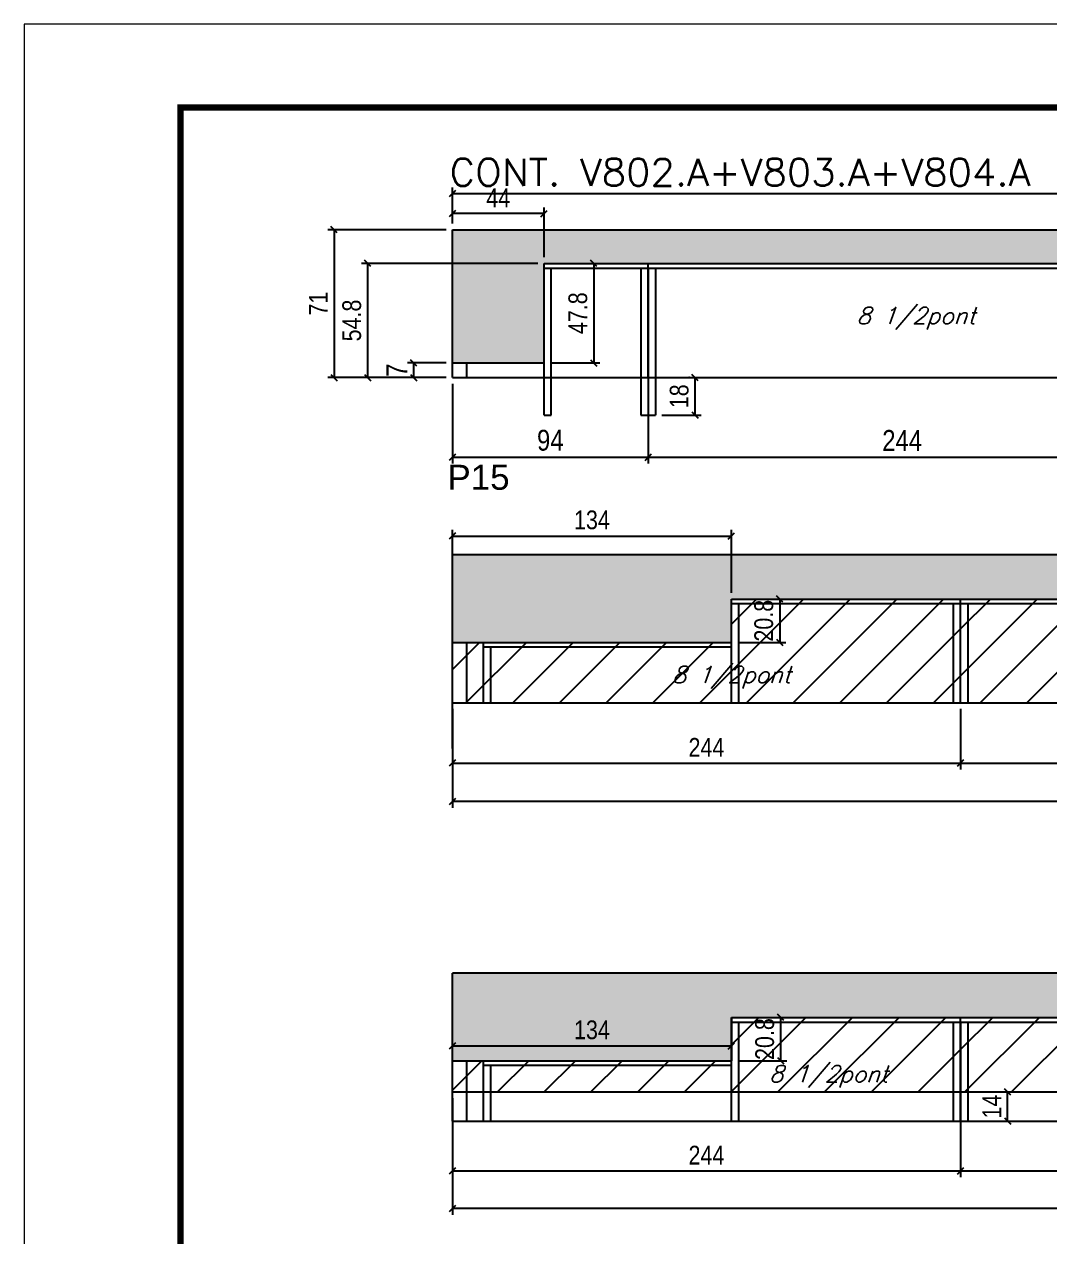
# Model space of a CAD drawing. Extents: x -20960 to -5926, y -2106 to 21915.
# Drawn here: x -10608 to -10116, y 19036 to 19618 of the extents above; entities that cross this region are included whole.
import ezdxf

# ---------------------------------------------------------------- set-up
doc = ezdxf.new("R2010")
doc.units = 0
doc.linetypes.add('DASHED', pattern=[0.75, 0.5, -0.25])
for name, color, linetype in [('5', 5, 'Continuous'), ('COTA', 241, 'Continuous'), ('Painéis', 200, 'Continuous'), ('Reaproveitamento', 251, 'Continuous'), ('SARR_2.2x7', 40, 'Continuous'), ('SARR_3.5x7', 81, 'Continuous'), ('texto', 7, 'Continuous')]:
    doc.layers.add(name, color=color, linetype=linetype)
for name, color, linetype, lineweight in [('Folhas', 255, 'Continuous', 9), ('SARRAFO DE PRESSAO', 251, 'DASHED', 9), ('Texto Seção', 7, 'Continuous', 15)]:
    doc.layers.add(name, color=color, linetype=linetype, lineweight=lineweight)
doc.styles.add('COTA TECNICA', font='techl___.ttf', dxfattribs={"height": 10})
doc.styles.add('COTA TECNICA-50', font='techl___.ttf', dxfattribs={"height": 9})
doc.styles.add('REGUA-120', font='ROMANS.shx', dxfattribs={"height": 15})
doc.styles.add('Romans', font='romans.shx')
doc.styles.get("Standard").update_dxf_attribs({"font": 'arial.ttf'})
doc.dimstyles.new('COTA PAINEL-50', dxfattribs={"dimtxt": 9, "dimasz": 3, "dimexe": 3, "dimexo": 3, "dimgap": 3, "dimtad": 1, "dimdec": 1, "dimzin": 12, "dimdsep": 46, "dimtxsty": 'COTA TECNICA-50', "dimblk1": 'OBLIQUE', "dimblk2": 'OBLIQUE', "dimsah": 1, "dimcen": 0.9, "dimclrd": 4, "dimclre": 4, "dimclrt": 240, "dimadec": 1, "dimazin": 3, "dimtfac": 1, "dimtdec": 1, "dimtmove": 0, "dimatfit": 3, "dimfxl": 1, "dimtolj": 1, "dimtzin": 12, "dimarcsym": 0})
doc.dimstyles.new('PAINEL', dxfattribs={"dimtxt": 10, "dimasz": 3, "dimexe": 3, "dimexo": 3, "dimgap": 3, "dimtad": 1, "dimdec": 1, "dimzin": 12, "dimdsep": 46, "dimtxsty": 'COTA TECNICA', "dimblk1": 'OBLIQUE', "dimblk2": 'OBLIQUE', "dimsah": 1, "dimcen": 0.9, "dimclrd": 4, "dimclre": 4, "dimclrt": 240, "dimadec": 1, "dimazin": 3, "dimtfac": 1, "dimtdec": 1, "dimtmove": 0, "dimatfit": 3, "dimfxl": 1, "dimtolj": 1, "dimtzin": 12, "dimarcsym": 0})
pattern_1 = [(50, (1585, 0), (5.4655401, -0.4781726), [0.5715, -6.2865]), (355, (1585, 0), (-1.0573026, 5.7317054), [0.4572, -5.0292175]), (100.451445, (1585.4555, -0.04), (4.4082374, 5.2535326), [0.4857003, -5.3427073]), (46.1842, (1585, 1.524), (8.1323712, -1.2612698), [0.85725, -9.42975]), (96.635558, (1585.678, 1.419), (7.122124, 7.4227837), [0.7285507, -8.0140682]), (351.18415, (1585, 1.524), (7.122124, 7.4227837), [0.685799, -7.543792]), (21, (1585.762, 1.143), (4.5484317, -3.06795595), [0.5715, -6.2865]), (326, (1585.762, 1.143), (1.8540609, 5.525639), [0.4572, -5.0292]), (71.451445, (1586.141, 0.8873), (6.4024926, 2.4576831), [0.4857003, -5.3426981]), (37.5, (1585, 0), (0.0926581, 2.53665117), [0, -4.96824, 0, -5.1054, 0, -5.04825]), (7.5, (1585, 0), (2.00458988, 3.00541724), [0, -2.91084, 0, -4.85394, 0, -1.92405]), (327.5, (1583.3007, 0), (4.06771786, -0.17186232), [0, -1.905, 0, -5.9436, 0, -7.8867]), (317.5, (1582.5387, 0), (4.44387544, 0.76279473), [0, -2.4765, 0, -3.94716, 0, -5.6007])]
pattern_2 = [(45, (1585, 0), (-11.22532, 11.22532), [])]

# ---------------------------------------------------------------- blocks, each defined once
blk = doc.blocks.new('9999999999')
at = {"layer": 'Folhas'}
blk.add_lwpolyline([(98138.98, 34190.21), (99623.98, 34190.21), (99623.98, 35240.21), (98138.98, 35240.21)], close=True, dxfattribs=at)
at = {"layer": 'Folhas', "color": 30, "const_width": 3}
blk.add_lwpolyline([(98213.98, 34230.21), (99583.98, 34230.21), (99583.98, 35200.21), (98213.98, 35200.21)], close=True, dxfattribs=at)
blk = doc.blocks.new('_Oblique')
at = {"color": 0, "linetype": 'ByBlock', "lineweight": -2}
blk.add_line((-0.5, -0.5), (0.5, 0.5), dxfattribs=at)
blk = doc.blocks.new('*D339')
at = {"layer": 'COTA', "color": 4, "lineweight": -2, "ltscale": 25, "transparency": 16777216}
for p, q in [((-10402.86, 19445.56), (-10402.86, 19407.29)), ((-10308.86, 19445.56), (-10308.86, 19407.29)), ((-10402.86, 19410.29), (-10308.86, 19410.29))]:
    blk.add_line(p, q, dxfattribs=at)
at = {"layer": 'Defpoints', "color": 0, "ltscale": 25, "transparency": 16777216}
for p in [(-10402.86, 19448.56), (-10308.86, 19448.56), (-10308.86, 19410.29)]:
    blk.add_point(p, dxfattribs=at)
at = {"layer": 'COTA', "color": 4, "lineweight": -2, "ltscale": 25, "transparency": 16777216, "xscale": 3, "yscale": 3, "zscale": 3, "rotation": 180}
blk.add_blockref('_Oblique', (-10402.86, 19410.29), dxfattribs=at)
at = {"layer": 'COTA', "color": 4, "lineweight": -2, "ltscale": 25, "transparency": 16777216, "xscale": 3, "yscale": 3, "zscale": 3}
blk.add_blockref('_Oblique', (-10308.86, 19410.29), dxfattribs=at)
at = {"layer": 'COTA', "color": 240, "ltscale": 25, "transparency": 16777216, "insert": (-10355.86, 19418.39), "char_height": 10, "attachment_point": 5, "style": 'COTA TECNICA'}
blk.add_mtext('\\A1;94', dxfattribs=at)
blk = doc.blocks.new('*D340')
at = {"layer": 'COTA', "color": 4, "lineweight": -2, "ltscale": 25, "transparency": 16777216}
for p, q in [((-10308.86, 19445.56), (-10308.86, 19407.29)), ((-10064.86, 19445.56), (-10064.86, 19407.29)), ((-10308.86, 19410.29), (-10064.86, 19410.29))]:
    blk.add_line(p, q, dxfattribs=at)
at = {"layer": 'Defpoints', "color": 0, "ltscale": 25, "transparency": 16777216}
for p in [(-10308.86, 19448.56), (-10064.86, 19448.56), (-10064.86, 19410.29)]:
    blk.add_point(p, dxfattribs=at)
at = {"layer": 'COTA', "color": 4, "lineweight": -2, "ltscale": 25, "transparency": 16777216, "xscale": 3, "yscale": 3, "zscale": 3, "rotation": 180}
blk.add_blockref('_Oblique', (-10308.86, 19410.29), dxfattribs=at)
at = {"layer": 'COTA', "color": 4, "lineweight": -2, "ltscale": 25, "transparency": 16777216, "xscale": 3, "yscale": 3, "zscale": 3}
blk.add_blockref('_Oblique', (-10064.86, 19410.29), dxfattribs=at)
at = {"layer": 'COTA', "color": 240, "ltscale": 25, "transparency": 16777216, "insert": (-10186.86, 19418.36), "char_height": 10, "attachment_point": 5, "style": 'COTA TECNICA'}
blk.add_mtext('\\A1;244', dxfattribs=at)
blk = doc.blocks.new('*D342')
at = {"layer": 'COTA', "color": 4, "lineweight": -2, "ltscale": 25, "transparency": 16777216}
for p, q in [((-10405.86, 19455.56), (-10424.49, 19455.56)), ((-10421.49, 19455.56), (-10421.49, 19448.56)), ((-10405.86, 19448.56), (-10424.49, 19448.56))]:
    blk.add_line(p, q, dxfattribs=at)
at = {"layer": 'Defpoints', "color": 0, "ltscale": 25, "transparency": 16777216}
for p in [(-10402.86, 19455.56), (-10421.49, 19448.56), (-10402.86, 19448.56)]:
    blk.add_point(p, dxfattribs=at)
at = {"layer": 'COTA', "color": 4, "lineweight": -2, "ltscale": 25, "transparency": 16777216, "xscale": 3, "yscale": 3, "zscale": 3}
for p, rotation in [((-10421.49, 19455.56), 90), ((-10421.49, 19448.56), 270)]:
    blk.add_blockref('_Oblique', p, dxfattribs=dict(at, rotation=rotation))
at = {"layer": 'COTA', "color": 240, "ltscale": 25, "transparency": 16777216, "insert": (-10429.56, 19452.06), "char_height": 10, "attachment_point": 5, "rotation": 90, "style": 'COTA TECNICA'}
blk.add_mtext('\\A1;7', dxfattribs=at)
blk = doc.blocks.new('*D312')
at = {"layer": 'COTA', "color": 4, "lineweight": -2, "transparency": 16777216}
for p, q in [((-10405.86, 19519.56), (-10462.73, 19519.56)), ((-10459.73, 19519.56), (-10459.73, 19448.56)), ((-10405.86, 19448.56), (-10462.73, 19448.56))]:
    blk.add_line(p, q, dxfattribs=at)
at = {"layer": 'Defpoints', "color": 0, "transparency": 16777216}
for p in [(-10402.86, 19519.56), (-10459.73, 19448.56), (-10402.86, 19448.56)]:
    blk.add_point(p, dxfattribs=at)
at = {"layer": 'COTA', "color": 4, "lineweight": -2, "transparency": 16777216, "xscale": 3, "yscale": 3, "zscale": 3}
for p, rotation in [((-10459.73, 19519.56), 90), ((-10459.73, 19448.56), 270)]:
    blk.add_blockref('_Oblique', p, dxfattribs=dict(at, rotation=rotation))
at = {"layer": 'COTA', "color": 240, "transparency": 16777216, "insert": (-10467.3, 19484.06), "char_height": 9, "attachment_point": 5, "rotation": 90, "style": 'COTA TECNICA-50'}
blk.add_mtext('\\A1;71', dxfattribs=at)
blk = doc.blocks.new('*D348')
at = {"layer": 'COTA', "color": 4, "lineweight": -2, "transparency": 16777216}
for p, q in [((-10402.86, 19289.38), (-10402.86, 19260.39)), ((-10158.86, 19289.38), (-10158.86, 19260.39)), ((-10402.86, 19263.39), (-10158.86, 19263.39))]:
    blk.add_line(p, q, dxfattribs=at)
at = {"layer": 'Defpoints', "color": 0, "transparency": 16777216}
for p in [(-10402.86, 19292.38), (-10158.86, 19292.38), (-10158.86, 19263.39)]:
    blk.add_point(p, dxfattribs=at)
at = {"layer": 'COTA', "color": 4, "lineweight": -2, "transparency": 16777216, "xscale": 3, "yscale": 3, "zscale": 3, "rotation": 180}
blk.add_blockref('_Oblique', (-10402.86, 19263.39), dxfattribs=at)
at = {"layer": 'COTA', "color": 4, "lineweight": -2, "transparency": 16777216, "xscale": 3, "yscale": 3, "zscale": 3}
blk.add_blockref('_Oblique', (-10158.86, 19263.39), dxfattribs=at)
at = {"layer": 'COTA', "color": 240, "transparency": 16777216, "insert": (-10280.86, 19270.96), "char_height": 9, "attachment_point": 5, "style": 'COTA TECNICA-50'}
blk.add_mtext('\\A1;244', dxfattribs=at)
blk = doc.blocks.new('*D349')
at = {"layer": 'COTA', "color": 4, "lineweight": -2, "transparency": 16777216}
for p, q in [((-10158.86, 19289.38), (-10158.86, 19260.39)), ((-9914.86, 19289.38), (-9914.86, 19260.39)), ((-10158.86, 19263.39), (-9914.86, 19263.39))]:
    blk.add_line(p, q, dxfattribs=at)
at = {"layer": 'Defpoints', "color": 0, "transparency": 16777216}
for p in [(-10158.86, 19292.38), (-9914.86, 19292.38), (-9914.86, 19263.39)]:
    blk.add_point(p, dxfattribs=at)
at = {"layer": 'COTA', "color": 4, "lineweight": -2, "transparency": 16777216, "xscale": 3, "yscale": 3, "zscale": 3, "rotation": 180}
blk.add_blockref('_Oblique', (-10158.86, 19263.39), dxfattribs=at)
at = {"layer": 'COTA', "color": 4, "lineweight": -2, "transparency": 16777216, "xscale": 3, "yscale": 3, "zscale": 3}
blk.add_blockref('_Oblique', (-9914.86, 19263.39), dxfattribs=at)
at = {"layer": 'COTA', "color": 240, "transparency": 16777216, "insert": (-10036.86, 19270.96), "char_height": 9, "attachment_point": 5, "style": 'COTA TECNICA-50'}
blk.add_mtext('\\A1;244', dxfattribs=at)
blk = doc.blocks.new('*D353')
at = {"layer": 'COTA', "color": 4, "lineweight": -2, "transparency": 16777216}
for p, q in [((-10402.86, 19123.45), (-10402.86, 19130.54)), ((-10268.86, 19123.45), (-10268.86, 19130.54)), ((-10402.86, 19127.54), (-10268.86, 19127.54))]:
    blk.add_line(p, q, dxfattribs=at)
at = {"layer": 'Defpoints', "color": 0, "transparency": 16777216}
for p in [(-10268.86, 19127.54), (-10402.86, 19120.45), (-10268.86, 19120.45)]:
    blk.add_point(p, dxfattribs=at)
at = {"layer": 'COTA', "color": 4, "lineweight": -2, "transparency": 16777216, "xscale": 3, "yscale": 3, "zscale": 3, "rotation": 180}
blk.add_blockref('_Oblique', (-10402.86, 19127.54), dxfattribs=at)
at = {"layer": 'COTA', "color": 4, "lineweight": -2, "transparency": 16777216, "xscale": 3, "yscale": 3, "zscale": 3}
blk.add_blockref('_Oblique', (-10268.86, 19127.54), dxfattribs=at)
at = {"layer": 'COTA', "color": 240, "transparency": 16777216, "insert": (-10335.86, 19135.24), "char_height": 9, "attachment_point": 5, "style": 'COTA TECNICA-50'}
blk.add_mtext('\\A1;134', dxfattribs=at)
blk = doc.blocks.new('*D355')
at = {"layer": 'COTA', "color": 4, "lineweight": -2, "transparency": 16777216}
for p, q in [((-10402.86, 19102.45), (-10402.86, 19064.55)), ((-10158.86, 19102.45), (-10158.86, 19064.55)), ((-10402.86, 19067.55), (-10158.86, 19067.55))]:
    blk.add_line(p, q, dxfattribs=at)
at = {"layer": 'Defpoints', "color": 0, "transparency": 16777216}
for p in [(-10402.86, 19105.45), (-10158.86, 19105.45), (-10158.86, 19067.55)]:
    blk.add_point(p, dxfattribs=at)
at = {"layer": 'COTA', "color": 4, "lineweight": -2, "transparency": 16777216, "xscale": 3, "yscale": 3, "zscale": 3, "rotation": 180}
blk.add_blockref('_Oblique', (-10402.86, 19067.55), dxfattribs=at)
at = {"layer": 'COTA', "color": 4, "lineweight": -2, "transparency": 16777216, "xscale": 3, "yscale": 3, "zscale": 3}
blk.add_blockref('_Oblique', (-10158.86, 19067.55), dxfattribs=at)
at = {"layer": 'COTA', "color": 240, "transparency": 16777216, "insert": (-10280.86, 19075.11), "char_height": 9, "attachment_point": 5, "style": 'COTA TECNICA-50'}
blk.add_mtext('\\A1;244', dxfattribs=at)
blk = doc.blocks.new('*D356')
at = {"layer": 'COTA', "color": 4, "lineweight": -2, "transparency": 16777216}
for p, q in [((-10158.86, 19102.45), (-10158.86, 19064.55)), ((-9914.86, 19102.45), (-9914.86, 19064.55)), ((-10158.86, 19067.55), (-9914.86, 19067.55))]:
    blk.add_line(p, q, dxfattribs=at)
at = {"layer": 'Defpoints', "color": 0, "transparency": 16777216}
for p in [(-10158.86, 19105.45), (-9914.86, 19105.45), (-9914.86, 19067.55)]:
    blk.add_point(p, dxfattribs=at)
at = {"layer": 'COTA', "color": 4, "lineweight": -2, "transparency": 16777216, "xscale": 3, "yscale": 3, "zscale": 3, "rotation": 180}
blk.add_blockref('_Oblique', (-10158.86, 19067.55), dxfattribs=at)
at = {"layer": 'COTA', "color": 4, "lineweight": -2, "transparency": 16777216, "xscale": 3, "yscale": 3, "zscale": 3}
blk.add_blockref('_Oblique', (-9914.86, 19067.55), dxfattribs=at)
at = {"layer": 'COTA', "color": 240, "transparency": 16777216, "insert": (-10036.86, 19075.11), "char_height": 9, "attachment_point": 5, "style": 'COTA TECNICA-50'}
blk.add_mtext('\\A1;244', dxfattribs=at)
blk = doc.blocks.new('*D358')
at = {"layer": 'COTA', "color": 4, "lineweight": -2, "transparency": 16777216}
for p, q in [((-10402.86, 19102.45), (-10402.86, 19046.41)), ((-9692.86, 19102.45), (-9692.86, 19046.41)), ((-9692.86, 19049.41), (-10402.86, 19049.41))]:
    blk.add_line(p, q, dxfattribs=at)
at = {"layer": 'Defpoints', "color": 0, "transparency": 16777216}
for p in [(-10402.86, 19105.45), (-9692.86, 19105.45), (-10402.86, 19049.41)]:
    blk.add_point(p, dxfattribs=at)
at = {"layer": 'COTA', "color": 4, "lineweight": -2, "transparency": 16777216, "xscale": 3, "yscale": 3, "zscale": 3, "rotation": 180}
blk.add_blockref('_Oblique', (-10402.86, 19049.41), dxfattribs=at)
at = {"layer": 'COTA', "color": 4, "lineweight": -2, "transparency": 16777216, "xscale": 3, "yscale": 3, "zscale": 3}
blk.add_blockref('_Oblique', (-9692.86, 19049.41), dxfattribs=at)
at = {"layer": 'COTA', "color": 240, "transparency": 16777216, "insert": (-10047.86, 19057.01), "char_height": 9, "attachment_point": 5, "style": 'COTA TECNICA-50'}
blk.add_mtext('\\A1;710', dxfattribs=at)
blk = doc.blocks.new('*D389')
at = {"layer": 'COTA', "color": 4, "lineweight": -2, "transparency": 16777216}
for p, q in [((-10265.86, 19141.25), (-10242.24, 19141.25)), ((-10245.24, 19141.25), (-10245.24, 19120.45)), ((-10265.86, 19120.45), (-10242.24, 19120.45))]:
    blk.add_line(p, q, dxfattribs=at)
at = {"layer": 'Defpoints', "color": 0, "transparency": 16777216}
for p in [(-10268.86, 19141.25), (-10268.86, 19120.45), (-10245.24, 19120.45)]:
    blk.add_point(p, dxfattribs=at)
at = {"layer": 'COTA', "color": 4, "lineweight": -2, "transparency": 16777216, "xscale": 3, "yscale": 3, "zscale": 3}
for p, rotation in [((-10245.24, 19141.25), 90), ((-10245.24, 19120.45), 270)]:
    blk.add_blockref('_Oblique', p, dxfattribs=dict(at, rotation=rotation))
at = {"layer": 'COTA', "color": 240, "transparency": 16777216, "insert": (-10252.85, 19130.85), "char_height": 9, "attachment_point": 5, "rotation": 90, "style": 'COTA TECNICA-50'}
blk.add_mtext('\\A1;20.8', dxfattribs=at)
blk = doc.blocks.new('*D390')
at = {"layer": 'COTA', "color": 4, "lineweight": -2, "transparency": 16777216}
for p, q in [((-10136.22, 19091.45), (-10136.22, 19105.45)), ((-10152.34, 19091.45), (-10133.22, 19091.45))]:
    blk.add_line(p, q, dxfattribs=at)
at = {"layer": 'Defpoints', "color": 0, "transparency": 16777216}
for p in [(-10136.22, 19105.45), (-10136.22, 19105.45), (-10155.34, 19091.45)]:
    blk.add_point(p, dxfattribs=at)
at = {"layer": 'COTA', "color": 4, "lineweight": -2, "transparency": 16777216, "xscale": 3, "yscale": 3, "zscale": 3}
for p, rotation in [((-10136.22, 19105.45), 90), ((-10136.22, 19091.45), 270)]:
    blk.add_blockref('_Oblique', p, dxfattribs=dict(at, rotation=rotation))
at = {"layer": 'COTA', "color": 240, "transparency": 16777216, "insert": (-10143.79, 19098.45), "char_height": 9, "attachment_point": 5, "rotation": 90, "style": 'COTA TECNICA-50'}
blk.add_mtext('\\A1;14', dxfattribs=at)
blk = doc.blocks.new('*D392')
at = {"layer": 'COTA', "color": 4, "lineweight": -2, "transparency": 16777216}
for p, q in [((-10402.86, 19289.38), (-10402.86, 19241.93)), ((-9692.86, 19289.38), (-9692.86, 19241.93)), ((-9692.86, 19244.93), (-10402.86, 19244.93))]:
    blk.add_line(p, q, dxfattribs=at)
at = {"layer": 'Defpoints', "color": 0, "transparency": 16777216}
for p in [(-10402.86, 19292.38), (-9692.86, 19292.38), (-10402.86, 19244.93)]:
    blk.add_point(p, dxfattribs=at)
at = {"layer": 'COTA', "color": 4, "lineweight": -2, "transparency": 16777216, "xscale": 3, "yscale": 3, "zscale": 3, "rotation": 180}
blk.add_blockref('_Oblique', (-10402.86, 19244.93), dxfattribs=at)
at = {"layer": 'COTA', "color": 4, "lineweight": -2, "transparency": 16777216, "xscale": 3, "yscale": 3, "zscale": 3}
blk.add_blockref('_Oblique', (-9692.86, 19244.93), dxfattribs=at)
at = {"layer": 'COTA', "color": 240, "transparency": 16777216, "insert": (-10047.86, 19252.52), "char_height": 9, "attachment_point": 5, "style": 'COTA TECNICA-50'}
blk.add_mtext('\\A1;710', dxfattribs=at)
blk = doc.blocks.new('*D415')
at = {"layer": 'COTA', "color": 4, "lineweight": -2, "transparency": 16777216}
for p, q in [((-10402.86, 19324.38), (-10402.86, 19375.45)), ((-10268.86, 19345.18), (-10268.86, 19375.45)), ((-10402.86, 19372.45), (-10268.86, 19372.45))]:
    blk.add_line(p, q, dxfattribs=at)
at = {"layer": 'Defpoints', "color": 0, "transparency": 16777216}
for p in [(-10268.86, 19372.45), (-10268.86, 19342.18), (-10402.86, 19321.38)]:
    blk.add_point(p, dxfattribs=at)
at = {"layer": 'COTA', "color": 4, "lineweight": -2, "transparency": 16777216, "xscale": 3, "yscale": 3, "zscale": 3, "rotation": 180}
blk.add_blockref('_Oblique', (-10402.86, 19372.45), dxfattribs=at)
at = {"layer": 'COTA', "color": 4, "lineweight": -2, "transparency": 16777216, "xscale": 3, "yscale": 3, "zscale": 3}
blk.add_blockref('_Oblique', (-10268.86, 19372.45), dxfattribs=at)
at = {"layer": 'COTA', "color": 240, "transparency": 16777216, "insert": (-10335.86, 19380.15), "char_height": 9, "attachment_point": 5, "style": 'COTA TECNICA-50'}
blk.add_mtext('\\A1;134', dxfattribs=at)
blk = doc.blocks.new('*D417')
at = {"layer": 'COTA', "color": 4, "lineweight": -2, "transparency": 16777216}
for p, q in [((-10265.86, 19342.18), (-10242.68, 19342.18)), ((-10245.68, 19342.18), (-10245.68, 19321.38)), ((-10265.86, 19321.38), (-10242.68, 19321.38))]:
    blk.add_line(p, q, dxfattribs=at)
at = {"layer": 'Defpoints', "color": 0, "transparency": 16777216}
for p in [(-10268.86, 19342.18), (-10268.86, 19321.38), (-10245.68, 19321.38)]:
    blk.add_point(p, dxfattribs=at)
at = {"layer": 'COTA', "color": 4, "lineweight": -2, "transparency": 16777216, "xscale": 3, "yscale": 3, "zscale": 3}
for p, rotation in [((-10245.68, 19342.18), 90), ((-10245.68, 19321.38), 270)]:
    blk.add_blockref('_Oblique', p, dxfattribs=dict(at, rotation=rotation))
at = {"layer": 'COTA', "color": 240, "transparency": 16777216, "insert": (-10253.29, 19331.78), "char_height": 9, "attachment_point": 5, "rotation": 90, "style": 'COTA TECNICA-50'}
blk.add_mtext('\\A1;20.8', dxfattribs=at)
blk = doc.blocks.new('*D430')
at = {"layer": 'COTA', "color": 4, "lineweight": -2, "transparency": 16777216}
for p, q in [((-10288.96, 19448.56), (-10289.33, 19448.56)), ((-10286.33, 19430.56), (-10286.33, 19448.56)), ((-10302.34, 19430.56), (-10283.33, 19430.56))]:
    blk.add_line(p, q, dxfattribs=at)
at = {"layer": 'Defpoints', "color": 0, "transparency": 16777216}
for p in [(-10286.33, 19448.56), (-10285.96, 19448.56), (-10305.34, 19430.56)]:
    blk.add_point(p, dxfattribs=at)
at = {"layer": 'COTA', "color": 4, "lineweight": -2, "transparency": 16777216, "xscale": 3, "yscale": 3, "zscale": 3}
for p, rotation in [((-10286.33, 19448.56), 90), ((-10286.33, 19430.56), 270)]:
    blk.add_blockref('_Oblique', p, dxfattribs=dict(at, rotation=rotation))
at = {"layer": 'COTA', "color": 240, "transparency": 16777216, "insert": (-10293.92, 19439.56), "char_height": 9, "attachment_point": 5, "rotation": 90, "style": 'COTA TECNICA-50'}
blk.add_mtext('\\A1;18', dxfattribs=at)
blk = doc.blocks.new('*D432')
at = {"layer": 'COTA', "color": 4, "lineweight": -2, "transparency": 16777216}
for p, q in [((-10355.86, 19503.36), (-10331.99, 19503.36)), ((-10334.99, 19503.36), (-10334.99, 19455.56)), ((-10355.86, 19455.56), (-10331.99, 19455.56))]:
    blk.add_line(p, q, dxfattribs=at)
at = {"layer": 'Defpoints', "color": 0, "transparency": 16777216}
for p in [(-10358.86, 19503.36), (-10358.86, 19455.56), (-10334.99, 19455.56)]:
    blk.add_point(p, dxfattribs=at)
at = {"layer": 'COTA', "color": 4, "lineweight": -2, "transparency": 16777216, "xscale": 3, "yscale": 3, "zscale": 3}
for p, rotation in [((-10334.99, 19503.36), 90), ((-10334.99, 19455.56), 270)]:
    blk.add_blockref('_Oblique', p, dxfattribs=dict(at, rotation=rotation))
at = {"layer": 'COTA', "color": 240, "transparency": 16777216, "insert": (-10342.58, 19479.46), "char_height": 9, "attachment_point": 5, "rotation": 90, "style": 'COTA TECNICA-50'}
blk.add_mtext('\\A1;47.8', dxfattribs=at)
blk = doc.blocks.new('*D433')
at = {"layer": 'COTA', "color": 4, "lineweight": -2, "transparency": 16777216}
for p, q in [((-10402.86, 19522.56), (-10402.86, 19530.31)), ((-10358.86, 19527.31), (-10402.86, 19527.31)), ((-10358.86, 19506.36), (-10358.86, 19530.31))]:
    blk.add_line(p, q, dxfattribs=at)
at = {"layer": 'Defpoints', "color": 0, "transparency": 16777216}
for p in [(-10402.86, 19527.31), (-10402.86, 19519.56), (-10358.86, 19503.36)]:
    blk.add_point(p, dxfattribs=at)
at = {"layer": 'COTA', "color": 4, "lineweight": -2, "transparency": 16777216, "xscale": 3, "yscale": 3, "zscale": 3, "rotation": 180}
blk.add_blockref('_Oblique', (-10402.86, 19527.31), dxfattribs=at)
at = {"layer": 'COTA', "color": 4, "lineweight": -2, "transparency": 16777216, "xscale": 3, "yscale": 3, "zscale": 3}
blk.add_blockref('_Oblique', (-10358.86, 19527.31), dxfattribs=at)
at = {"layer": 'COTA', "color": 240, "transparency": 16777216, "insert": (-10380.86, 19534.88), "char_height": 9, "attachment_point": 5, "style": 'COTA TECNICA-50'}
blk.add_mtext('\\A1;44', dxfattribs=at)
blk = doc.blocks.new('*D434')
at = {"layer": 'COTA', "color": 4, "lineweight": -2, "transparency": 16777216}
for p, q in [((-10361.86, 19503.36), (-10446.55, 19503.36)), ((-10443.55, 19448.56), (-10443.55, 19503.36)), ((-10405.86, 19448.56), (-10446.55, 19448.56))]:
    blk.add_line(p, q, dxfattribs=at)
at = {"layer": 'Defpoints', "color": 0, "transparency": 16777216}
for p in [(-10443.55, 19503.36), (-10358.86, 19503.36), (-10402.86, 19448.56)]:
    blk.add_point(p, dxfattribs=at)
at = {"layer": 'COTA', "color": 4, "lineweight": -2, "transparency": 16777216, "xscale": 3, "yscale": 3, "zscale": 3}
for p, rotation in [((-10443.55, 19503.36), 90), ((-10443.55, 19448.56), 270)]:
    blk.add_blockref('_Oblique', p, dxfattribs=dict(at, rotation=rotation))
at = {"layer": 'COTA', "color": 240, "transparency": 16777216, "insert": (-10451.17, 19475.96), "char_height": 9, "attachment_point": 5, "rotation": 90, "style": 'COTA TECNICA-50'}
blk.add_mtext('\\A1;54.8', dxfattribs=at)
blk = doc.blocks.new('*D1669')
at = {"layer": 'COTA', "color": 4, "lineweight": -2, "transparency": 16777216}
for p, q in [((-10402.86, 19522.56), (-10402.86, 19539.85)), ((-9612.88, 19522.56), (-9612.88, 19539.85)), ((-9612.88, 19536.85), (-10402.86, 19536.85))]:
    blk.add_line(p, q, dxfattribs=at)
at = {"layer": 'Defpoints', "color": 0, "transparency": 16777216}
for p in [(-10402.86, 19536.85), (-10402.86, 19519.56), (-9612.88, 19519.56)]:
    blk.add_point(p, dxfattribs=at)
at = {"layer": 'COTA', "color": 4, "lineweight": -2, "transparency": 16777216, "xscale": 3, "yscale": 3, "zscale": 3, "rotation": 180}
blk.add_blockref('_Oblique', (-10402.86, 19536.85), dxfattribs=at)
at = {"layer": 'COTA', "color": 4, "lineweight": -2, "transparency": 16777216, "xscale": 3, "yscale": 3, "zscale": 3}
blk.add_blockref('_Oblique', (-9612.88, 19536.85), dxfattribs=at)
at = {"layer": 'COTA', "color": 240, "transparency": 16777216, "insert": (-10007.87, 19544.46), "char_height": 9, "attachment_point": 5, "style": 'COTA TECNICA-50'}
blk.add_mtext('\\A1;790', dxfattribs=at)

msp = doc.modelspace()

# ---------------------------------------------------------------- hatches: boundary and pattern name
at = {"layer": 'COTA', "linetype": 'ByBlock'}
h = msp.add_hatch(dxfattribs=at)
h.set_pattern_fill('AR-CONC', color=256, scale=0.03)
h.set_pattern_definition(pattern_1)
h.paths.add_polyline_path([(-9612.88, 19519.56), (-10402.86, 19519.56), (-10402.86, 19455.56), (-10358.86, 19455.56), (-10358.86, 19503.36), (-9820.86, 19503.36), (-9820.86, 19455.56), (-9782.86, 19455.56), (-9782.86, 19477.56), (-9612.88, 19477.56)])
h = msp.add_hatch(dxfattribs=at)
h.set_pattern_fill('AR-CONC', color=256, scale=0.03)
h.set_pattern_definition(pattern_1)
h.paths.add_polyline_path([(-10268.86, 19321.38), (-10268.86, 19342.18), (-9826.86, 19342.18), (-9826.86, 19321.38), (-9692.86, 19321.38), (-9692.86, 19363.38), (-10402.86, 19363.38), (-10402.86, 19321.38)])
h = msp.add_hatch(dxfattribs=at)
h.set_pattern_fill('AR-CONC', color=256, scale=0.03)
h.set_pattern_definition(pattern_1)
h.paths.add_polyline_path([(-10402.86, 19162.45), (-10402.86, 19120.45), (-10268.86, 19120.45), (-10268.86, 19141.25), (-9826.86, 19141.25), (-9826.86, 19120.45), (-9692.86, 19120.45), (-9692.86, 19162.45)])
at = {"layer": 'Reaproveitamento', "transparency": 33554684}
h = msp.add_hatch(dxfattribs=at)
h.set_pattern_fill('ANSI31', color=256, scale=5)
h.set_pattern_definition(pattern_2)
h.paths.add_polyline_path([(-10158.86, 19292.38), (-10158.86, 19342.18), (-10268.86, 19342.18), (-10268.86, 19321.38), (-10402.86, 19321.38), (-10402.86, 19292.38)])
h = msp.add_hatch(dxfattribs=at)
h.set_pattern_fill('ANSI31', color=256, scale=5)
h.set_pattern_definition(pattern_2)
h.paths.add_polyline_path([(-9914.86, 19292.38), (-9914.86, 19342.18), (-10158.86, 19342.18), (-10158.86, 19292.38)])
h = msp.add_hatch(dxfattribs=at)
h.set_pattern_fill('ANSI31', color=256, scale=5)
h.set_pattern_definition(pattern_2)
h.paths.add_polyline_path([(-10268.86, 19141.25), (-10268.86, 19120.45), (-10402.86, 19120.45), (-10402.86, 19105.45), (-10158.86, 19105.45), (-10158.86, 19141.25)])
h = msp.add_hatch(dxfattribs=at)
h.set_pattern_fill('ANSI31', color=256, scale=5)
h.set_pattern_definition(pattern_2)
h.paths.add_polyline_path([(-10158.86, 19141.25), (-10158.86, 19105.45), (-9914.86, 19105.45), (-9914.86, 19141.25)])

# ---------------------------------------------------------------- linework, layer by layer
at = {"layer": 'COTA', "linetype": 'ByBlock'}
for p, q in [((-10402.86, 19455.56), (-10402.86, 19519.56)), ((-10402.86, 19519.56), (-9612.88, 19519.56)), ((-10402.86, 19448.56), (-9820.86, 19448.56)), ((-10402.86, 19321.38), (-10402.86, 19363.38)), ((-9692.86, 19363.38), (-10402.86, 19363.38)), ((-10402.86, 19270.38), (-10402.86, 19292.38)), ((-10402.86, 19120.45), (-10402.86, 19162.45)), ((-9692.86, 19162.45), (-10402.86, 19162.45))]:
    msp.add_line(p, q, dxfattribs=at)
at = {"layer": 'Painéis'}
for p, q in [((-10358.86, 19503.36), (-9820.86, 19503.36)), ((-10402.86, 19448.56), (-10034.36, 19448.56)), ((-10268.86, 19342.18), (-9826.86, 19342.18)), ((-10268.86, 19321.38), (-10268.86, 19342.18)), ((-10158.86, 19292.38), (-10158.86, 19342.18)), ((-10402.86, 19321.38), (-10268.86, 19321.38)), ((-10402.86, 19292.38), (-10402.86, 19321.38)), ((-10402.86, 19292.38), (-9692.86, 19292.38)), ((-10268.86, 19141.25), (-9826.86, 19141.25)), ((-10268.86, 19141.25), (-10268.86, 19120.45)), ((-10158.86, 19091.45), (-10158.86, 19141.25)), ((-10402.86, 19120.45), (-10268.86, 19120.45)), ((-10402.86, 19091.45), (-10402.86, 19120.45)), ((-10402.86, 19105.45), (-9692.86, 19105.45)), ((-10402.86, 19091.45), (-9692.86, 19091.45))]:
    msp.add_line(p, q, dxfattribs=at)
at = {"layer": 'Painéis', "ltscale": 25}
for p, q in [((-10358.86, 19455.56), (-10358.86, 19503.36)), ((-10308.86, 19448.56), (-10308.86, 19503.36)), ((-10402.86, 19455.56), (-10358.86, 19455.56)), ((-10402.86, 19448.56), (-10402.86, 19455.56))]:
    msp.add_line(p, q, dxfattribs=at)
at = {"layer": 'SARR_2.2x7', "linetype": 'Continuous'}
for p, q in [((-10358.86, 19501.16), (-10308.86, 19501.16)), ((-10308.86, 19501.16), (-10064.86, 19501.16)), ((-10395.86, 19448.56), (-10395.86, 19455.56)), ((-10268.86, 19339.98), (-10158.86, 19339.98)), ((-10158.86, 19339.98), (-9914.86, 19339.98)), ((-10395.86, 19292.38), (-10395.86, 19321.38)), ((-10387.86, 19319.18), (-10268.86, 19319.18)), ((-10268.86, 19139.05), (-10158.86, 19139.05)), ((-10158.86, 19139.05), (-9914.86, 19139.05)), ((-10395.86, 19105.45), (-10395.86, 19120.45)), ((-10387.86, 19118.25), (-10268.86, 19118.25)), ((-10395.86, 19091.45), (-10395.86, 19105.45))]:
    msp.add_line(p, q, dxfattribs=at)
at = {"layer": 'SARR_3.5x7'}
for p, q in [((-10358.86, 19430.56), (-10358.86, 19503.36)), ((-10355.36, 19430.56), (-10355.36, 19501.16)), ((-10312.36, 19501.16), (-10312.36, 19430.56)), ((-10308.86, 19501.16), (-10308.86, 19430.56)), ((-10305.34, 19501.16), (-10305.34, 19430.56)), ((-10358.86, 19430.56), (-10355.36, 19430.56)), ((-10312.36, 19430.56), (-10305.34, 19430.56)), ((-10268.86, 19292.38), (-10268.86, 19342.18)), ((-10265.36, 19292.38), (-10265.36, 19339.98)), ((-10162.39, 19339.98), (-10162.39, 19292.38)), ((-10155.34, 19339.98), (-10155.34, 19292.38)), ((-10387.86, 19292.38), (-10387.86, 19321.38)), ((-10384.36, 19292.38), (-10384.36, 19319.18)), ((-10268.86, 19091.45), (-10268.86, 19141.25)), ((-10265.36, 19091.45), (-10265.36, 19139.05)), ((-10162.39, 19139.05), (-10162.39, 19091.45)), ((-10158.86, 19139.05), (-10158.86, 19091.45)), ((-10155.34, 19139.05), (-10155.34, 19091.45)), ((-10387.86, 19091.45), (-10387.86, 19120.45)), ((-10384.36, 19091.45), (-10384.36, 19118.25)), ((-10387.86, 19091.45), (-10384.36, 19091.45)), ((-10268.86, 19091.45), (-10265.36, 19091.45)), ((-10162.39, 19091.45), (-10155.34, 19091.45))]:
    msp.add_line(p, q, dxfattribs=at)

# ---------------------------------------------------------------- block references
at = {"layer": 'SARRAFO DE PRESSAO', "color": 6, "linetype": 'ByBlock'}
msp.add_blockref('9999999999', (-108747.48, -15621.96), dxfattribs=at)

# ---------------------------------------------------------------- texts
at = {"layer": '5', "linetype": 'Continuous'}
msp.add_text('P15', height=12, rotation=0.00004, dxfattribs=at).set_placement((-10405.23, 19394.67))
at = {"layer": 'texto', "color": 2, "char_height": 8, "attachment_point": 5, "style": 'Romans'}
for insert in [(-10180.2, 19476.97), (-10268.88, 19304.54), (-10222.21, 19112.85)]:
    msp.add_mtext('{\\Q19;\\C256;8 1/2pont}', dxfattribs=dict(at, insert=insert))
at = {"layer": 'Texto Seção', "style": 'REGUA-120', "width": 1.05}
msp.add_text('CONT. V802.A+V803.A+V804.A', height=13, dxfattribs=at).set_placement((-10404.28, 19540.67))

# ---------------------------------------------------------------- dimensions: what is measured, and where the dimension line sits
at = {"layer": 'COTA'}
for base, p1, p2, picture, middle in [((-10402.86, 19536.85), (-9612.88, 19519.56), (-10402.86, 19519.56), '*D1669', (-10007.87, 19544.46)), ((-10402.86, 19527.31), (-10358.86, 19503.36), (-10402.86, 19519.56), '*D433', (-10380.86, 19534.88)), ((-10268.86, 19372.45), (-10402.86, 19321.38), (-10268.86, 19342.18), '*D415', (-10335.86, 19380.15)), ((-10158.86, 19263.39), (-10402.86, 19292.38), (-10158.86, 19292.38), '*D348', (-10280.86, 19270.96)), ((-10402.86, 19244.93), (-9692.86, 19292.38), (-10402.86, 19292.38), '*D392', (-10047.86, 19252.52)), ((-10268.86, 19127.54), (-10402.86, 19120.45), (-10268.86, 19120.45), '*D353', (-10335.86, 19135.24)), ((-10158.86, 19067.55), (-10402.86, 19105.45), (-10158.86, 19105.45), '*D355', (-10280.86, 19075.11)), ((-10402.86, 19049.41), (-9692.86, 19105.45), (-10402.86, 19105.45), '*D358', (-10047.86, 19057.01))]:
    dim = msp.add_linear_dim(base=base, p1=p1, p2=p2, dimstyle='COTA PAINEL-50', dxfattribs=at)
    dim.commit()
    dim.dimension.update_dxf_attribs({"geometry": picture, "text_midpoint": middle})
for base, p1, p2, picture, middle in [((-10459.73, 19448.56), (-10402.86, 19519.56), (-10402.86, 19448.56), '*D312', (-10467.3, 19484.06)), ((-10443.55, 19503.36), (-10402.86, 19448.56), (-10358.86, 19503.36), '*D434', (-10451.17, 19475.96)), ((-10334.99, 19455.56), (-10358.86, 19503.36), (-10358.86, 19455.56), '*D432', (-10342.58, 19479.46)), ((-10286.33, 19448.56), (-10305.34, 19430.56), (-10285.96, 19448.56), '*D430', (-10293.92, 19439.56))]:
    dim = msp.add_linear_dim(base=base, p1=p1, p2=p2, angle=90, dimstyle='COTA PAINEL-50', dxfattribs=at)
    dim.commit()
    dim.dimension.update_dxf_attribs({"geometry": picture, "text_midpoint": middle})
at = {"layer": 'COTA', "ltscale": 25}
dim = msp.add_linear_dim(base=(-10421.49, 19448.56), p1=(-10402.86, 19455.56), p2=(-10402.86, 19448.56), angle=90, dimstyle='PAINEL', dxfattribs=at)
dim.commit()
dim.dimension.update_dxf_attribs({"geometry": '*D342', "text_midpoint": (-10421.49, 19452.06), "dimtype": 160})
dim = msp.add_linear_dim(base=(-10308.86, 19410.29), p1=(-10402.86, 19448.56), p2=(-10308.86, 19448.56), dimstyle='PAINEL', dxfattribs=at)
dim.commit()
dim.dimension.update_dxf_attribs({"geometry": '*D339', "text_midpoint": (-10355.86, 19410.29), "dimtype": 160})
dim = msp.add_linear_dim(base=(-10064.86, 19410.29), p1=(-10308.86, 19448.56), p2=(-10064.86, 19448.56), dimstyle='PAINEL', dxfattribs=at)
dim.commit()
dim.dimension.update_dxf_attribs({"geometry": '*D340', "text_midpoint": (-10186.86, 19418.36)})
at = {"layer": 'COTA'}
for base, p1, p2, picture, middle in [((-10245.68, 19321.38), (-10268.86, 19342.18), (-10268.86, 19321.38), '*D417', (-10245.68, 19331.78)), ((-10245.24, 19120.45), (-10268.86, 19141.25), (-10268.86, 19120.45), '*D389', (-10245.24, 19130.85)), ((-10136.22, 19105.45), (-10155.34, 19091.45), (-10136.22, 19105.45), '*D390', (-10136.22, 19098.45))]:
    dim = msp.add_linear_dim(base=base, p1=p1, p2=p2, angle=90, dimstyle='COTA PAINEL-50', dxfattribs=at)
    dim.commit()
    dim.dimension.update_dxf_attribs({"geometry": picture, "text_midpoint": middle, "dimtype": 160})
for base, p1, p2, picture, middle in [((-9914.86, 19263.39), (-10158.86, 19292.38), (-9914.86, 19292.38), '*D349', (-10036.86, 19270.96)), ((-9914.86, 19067.55), (-10158.86, 19105.45), (-9914.86, 19105.45), '*D356', (-10036.86, 19075.11))]:
    dim = msp.add_linear_dim(base=base, p1=p1, p2=p2, dimstyle='COTA PAINEL-50', override={"dimtmove": 1}, dxfattribs=at)
    dim.commit()
    dim.dimension.update_dxf_attribs({"geometry": picture, "text_midpoint": middle})

doc.saveas('drawing.dxf')
